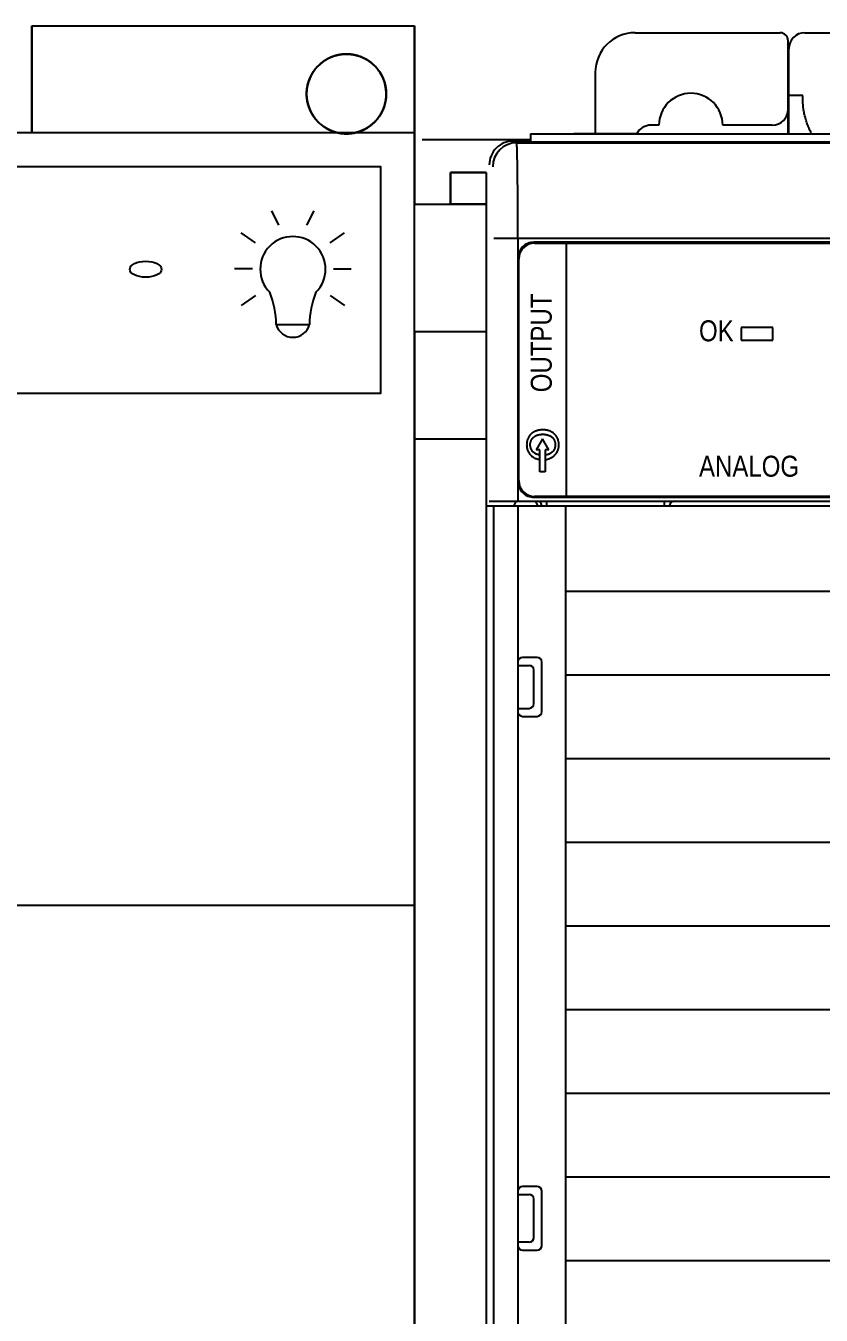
# Model space of a CAD drawing. Header units: inches. Extents: x -38 to 199, y -310 to 64.
# Drawn here: x 118.557 to 120.521, y 55.449 to 58.634 of the extents above; entities that cross this region are included whole.
import ezdxf

# ---------------------------------------------------------------- set-up
doc = ezdxf.new("R2010")
doc.units = ezdxf.units.IN
doc.header["$MEASUREMENT"] = 0
doc.layers.add('off-wire', color=6, linetype='Continuous')
doc.layers.add('PLC', color=7, linetype='Continuous')
doc.styles.get("Standard").update_dxf_attribs({"font": 'arial.ttf'})

# ---------------------------------------------------------------- blocks, each defined once
blk = doc.blocks.new('24VPS')
at = {"layer": 'PLC', "color": 7, "linetype": 'Continuous'}
for p, q in [((178.445, -64.4078), (179.3899, -64.4078)), ((178.445, -64.6716), (178.445, -64.4078)), ((178.445, -64.4078), (178.445, -64.6716)), ((178.445, -64.4078), (179.3899, -64.4078)), ((178.445, -64.4078), (179.3899, -64.4078)), ((178.445, -64.4078), (179.3899, -64.4078)), ((178.445, -64.6716), (178.445, -64.4078)), ((178.445, -64.4078), (178.445, -64.6716)), ((179.3899, -64.4078), (179.3899, -64.8488)), ((179.3899, -64.4078), (179.3899, -64.8488)), ((179.3899, -64.6716), (179.3899, -64.4078)), ((179.3899, -64.6716), (179.3899, -64.4078)), ((176.8111, -64.6716), (179.3899, -64.6716)), ((176.8111, -64.6716), (179.3899, -64.6716)), ((178.0119, -64.6716), (178.445, -64.6716)), ((178.0119, -64.6716), (178.445, -64.6716)), ((178.445, -64.6716), (179.1976, -64.6716)), ((178.445, -64.6716), (179.1976, -64.6716)), ((179.1976, -64.6716), (179.2455, -64.6716)), ((179.1976, -64.6716), (179.2455, -64.6716)), ((179.2455, -64.6716), (179.3899, -64.6716)), ((179.2455, -64.6716), (179.3899, -64.6716)), ((179.3899, -69.3173), (179.3899, -64.6716)), ((179.3899, -69.3173), (179.3899, -64.6716)), ((179.4785, -64.77), (179.567, -64.77)), ((179.4785, -64.8488), (179.4785, -64.77)), ((179.4785, -64.77), (179.4785, -64.8488)), ((179.567, -64.77), (179.4785, -64.77)), ((179.567, -64.77), (179.4785, -64.77)), ((179.4785, -64.77), (179.567, -64.77)), ((179.4785, -64.77), (179.4785, -64.8488)), ((179.4785, -64.8488), (179.4785, -64.77)), ((179.567, -64.77), (179.567, -69.2188)), ((179.3899, -64.8488), (179.567, -64.8488)), ((179.3899, -64.8488), (179.567, -64.8488)), ((179.3899, -65.1637), (179.3899, -64.8488)), ((179.3899, -65.1637), (179.3899, -64.8488)), ((179.567, -64.8488), (179.4785, -64.8488)), ((179.567, -64.8488), (179.4785, -64.8488)), ((179.3899, -65.1637), (179.3899, -65.4295)), ((179.567, -65.1637), (179.3899, -65.1637)), ((179.567, -65.1637), (179.3899, -65.1637)), ((179.567, -65.1637), (179.3899, -65.1637)), ((179.567, -65.1637), (179.3899, -65.1637)), ((179.3899, -65.1637), (179.3899, -65.4295)), ((179.3899, -65.4295), (179.3899, -68.8153)), ((179.567, -65.4295), (179.3899, -65.4295)), ((179.567, -65.4295), (179.3899, -65.4295)), ((179.567, -65.4295), (179.3899, -65.4295)), ((179.567, -65.4295), (179.3899, -65.4295)), ((179.3899, -65.4295), (179.3899, -68.8153))]:
    blk.add_line(p, q, dxfattribs=at)
at = {"layer": 'PLC', "color": 7, "linetype": 'Continuous', "flags": 128}
for points in [[(179.3199, -64.5761), (179.3199, -64.575), (179.3199, -64.5739), (179.3198, -64.5728), (179.3198, -64.5717), (179.3197, -64.5706), (179.3197, -64.5695), (179.3196, -64.5683), (179.3195, -64.5672), (179.3194, -64.5661), (179.3192, -64.565), (179.3191, -64.5639), (179.319, -64.5628), (179.3188, -64.5617), (179.3186, -64.5606), (179.3185, -64.5595), (179.3183, -64.5584), (179.3181, -64.5573), (179.3179, -64.5562), (179.3176, -64.5551), (179.3174, -64.5541), (179.3171, -64.553), (179.3168, -64.5519), (179.3166, -64.5508), (179.3163, -64.5498), (179.316, -64.5487), (179.3157, -64.5476), (179.3153, -64.5465), (179.315, -64.5455), (179.3146, -64.5444), (179.3143, -64.5434), (179.3139, -64.5423), (179.3135, -64.5413), (179.3131, -64.5403), (179.3127, -64.5392), (179.3123, -64.5382), (179.3119, -64.5372), (179.3114, -64.5362), (179.311, -64.5351), (179.3105, -64.5341), (179.31, -64.5331), (179.3095, -64.5321), (179.309, -64.5311), (179.3085, -64.5302), (179.308, -64.5292), (179.3074, -64.5282), (179.3069, -64.5272), (179.3063, -64.5263), (179.3058, -64.5253), (179.3052, -64.5244), (179.3046, -64.5234), (179.304, -64.5225), (179.3034, -64.5216), (179.3028, -64.5206), (179.3021, -64.5197), (179.3015, -64.5188), (179.3008, -64.5179), (179.3002, -64.517), (179.2995, -64.5161), (179.2988, -64.5153), (179.2981, -64.5144), (179.2974, -64.5135), (179.2967, -64.5127), (179.296, -64.5118), (179.2953, -64.511), (179.2945, -64.5102), (179.2938, -64.5093), (179.293, -64.5085), (179.2922, -64.5077), (179.2915, -64.5069), (179.2907, -64.5061), (179.2899, -64.5054), (179.2891, -64.5046), (179.2883, -64.5038), (179.2875, -64.5031), (179.2866, -64.5023), (179.2858, -64.5016), (179.2849, -64.5009), (179.2841, -64.5002), (179.2832, -64.4995), (179.2824, -64.4988), (179.2815, -64.4981), (179.2806, -64.4974), (179.2797, -64.4968), (179.2788, -64.4961), (179.2779, -64.4955), (179.277, -64.4948), (179.2761, -64.4942), (179.2751, -64.4936), (179.2742, -64.493), (179.2733, -64.4924), (179.2723, -64.4918), (179.2714, -64.4913), (179.2704, -64.4907), (179.2694, -64.4902), (179.2685, -64.4896), (179.2675, -64.4891), (179.2665, -64.4886), (179.2655, -64.4881), (179.2645, -64.4876), (179.2635, -64.4871), (179.2625, -64.4866), (179.2615, -64.4862), (179.2605, -64.4857), (179.2594, -64.4853), (179.2584, -64.4849), (179.2574, -64.4845), (179.2563, -64.4841), (179.2553, -64.4837), (179.2543, -64.4833), (179.2532, -64.4829), (179.2521, -64.4826), (179.2511, -64.4822), (179.25, -64.4819), (179.249, -64.4816), (179.2479, -64.4813), (179.2468, -64.481), (179.2457, -64.4807), (179.2447, -64.4805), (179.2436, -64.4802), (179.2425, -64.48), (179.2414, -64.4797), (179.2403, -64.4795), (179.2392, -64.4793), (179.2381, -64.4791), (179.237, -64.4789), (179.2359, -64.4788), (179.2348, -64.4786), (179.2337, -64.4785), (179.2326, -64.4783), (179.2315, -64.4782), (179.2304, -64.4781), (179.2293, -64.478), (179.2282, -64.4779), (179.2271, -64.4779), (179.226, -64.4778), (179.2249, -64.4778), (179.2238, -64.4777), (179.2227, -64.4777), (179.2216, -64.4777), (179.2204, -64.4777), (179.2193, -64.4777), (179.2182, -64.4778), (179.2171, -64.4778), (179.216, -64.4779), (179.2149, -64.4779), (179.2138, -64.478), (179.2127, -64.4781), (179.2116, -64.4782), (179.2105, -64.4783), (179.2094, -64.4785), (179.2083, -64.4786), (179.2072, -64.4788), (179.2061, -64.4789), (179.205, -64.4791), (179.2039, -64.4793), (179.2028, -64.4795), (179.2017, -64.4797), (179.2006, -64.48), (179.1995, -64.4802), (179.1984, -64.4805), (179.1974, -64.4807), (179.1963, -64.481), (179.1952, -64.4813), (179.1942, -64.4816), (179.1931, -64.4819), (179.192, -64.4822), (179.191, -64.4826), (179.1899, -64.4829), (179.1889, -64.4833), (179.1878, -64.4837), (179.1868, -64.4841), (179.1857, -64.4845), (179.1847, -64.4849), (179.1837, -64.4853), (179.1827, -64.4857), (179.1816, -64.4862), (179.1806, -64.4866), (179.1796, -64.4871), (179.1786, -64.4876), (179.1776, -64.4881), (179.1766, -64.4886), (179.1756, -64.4891), (179.1747, -64.4896), (179.1737, -64.4902), (179.1727, -64.4907), (179.1717, -64.4913), (179.1708, -64.4918), (179.1699, -64.4924), (179.1689, -64.493), (179.168, -64.4936), (179.167, -64.4942), (179.1661, -64.4948), (179.1652, -64.4955), (179.1643, -64.4961), (179.1634, -64.4968), (179.1625, -64.4974), (179.1616, -64.4981), (179.1608, -64.4988), (179.1599, -64.4995), (179.159, -64.5002), (179.1582, -64.5009), (179.1573, -64.5016), (179.1565, -64.5023), (179.1557, -64.5031), (179.1548, -64.5038), (179.154, -64.5046), (179.1532, -64.5054), (179.1524, -64.5061), (179.1516, -64.5069), (179.1509, -64.5077), (179.1501, -64.5085), (179.1493, -64.5093), (179.1486, -64.5102), (179.1478, -64.511), (179.1471, -64.5118), (179.1464, -64.5127), (179.1457, -64.5135), (179.145, -64.5144), (179.1443, -64.5153), (179.1436, -64.5161), (179.1429, -64.517), (179.1423, -64.5179), (179.1416, -64.5188), (179.141, -64.5197), (179.1403, -64.5206), (179.1397, -64.5216), (179.1391, -64.5225), (179.1385, -64.5234), (179.1379, -64.5244), (179.1374, -64.5253), (179.1368, -64.5263), (179.1362, -64.5272), (179.1357, -64.5282), (179.1351, -64.5292), (179.1346, -64.5302), (179.1341, -64.5311), (179.1336, -64.5321), (179.1331, -64.5331), (179.1326, -64.5341), (179.1322, -64.5351), (179.1317, -64.5362), (179.1313, -64.5372), (179.1308, -64.5382), (179.1304, -64.5392), (179.13, -64.5403), (179.1296, -64.5413), (179.1292, -64.5423), (179.1288, -64.5434), (179.1285, -64.5444), (179.1281, -64.5455), (179.1278, -64.5465), (179.1275, -64.5476), (179.1271, -64.5487), (179.1268, -64.5498), (179.1265, -64.5508), (179.1263, -64.5519), (179.126, -64.553), (179.1257, -64.5541), (179.1255, -64.5551), (179.1253, -64.5562), (179.125, -64.5573), (179.1248, -64.5584), (179.1246, -64.5595), (179.1245, -64.5606), (179.1243, -64.5617), (179.1241, -64.5628), (179.124, -64.5639), (179.1239, -64.565), (179.1237, -64.5661), (179.1236, -64.5672), (179.1235, -64.5683), (179.1235, -64.5695), (179.1234, -64.5706), (179.1233, -64.5717), (179.1233, -64.5728), (179.1233, -64.5739), (179.1232, -64.575), (179.1232, -64.5761), (179.1232, -64.5772), (179.1233, -64.5783), (179.1233, -64.5795), (179.1233, -64.5806), (179.1234, -64.5817), (179.1235, -64.5828), (179.1235, -64.5839), (179.1236, -64.585), (179.1237, -64.5861), (179.1239, -64.5872), (179.124, -64.5883), (179.1241, -64.5894), (179.1243, -64.5905), (179.1245, -64.5916), (179.1246, -64.5927), (179.1248, -64.5938), (179.125, -64.5949), (179.1253, -64.596), (179.1255, -64.5971), (179.1257, -64.5982), (179.126, -64.5993), (179.1263, -64.6003), (179.1265, -64.6014), (179.1268, -64.6025), (179.1271, -64.6036), (179.1275, -64.6046), (179.1278, -64.6057), (179.1281, -64.6067), (179.1285, -64.6078), (179.1288, -64.6088), (179.1292, -64.6099), (179.1296, -64.6109), (179.13, -64.612), (179.1304, -64.613), (179.1308, -64.614), (179.1313, -64.6151), (179.1317, -64.6161), (179.1322, -64.6171), (179.1326, -64.6181), (179.1331, -64.6191), (179.1336, -64.6201), (179.1341, -64.6211), (179.1346, -64.6221), (179.1351, -64.6231), (179.1357, -64.624), (179.1362, -64.625), (179.1368, -64.626), (179.1374, -64.6269), (179.1379, -64.6279), (179.1385, -64.6288), (179.1391, -64.6298), (179.1397, -64.6307), (179.1403, -64.6316), (179.141, -64.6325), (179.1416, -64.6334), (179.1423, -64.6343), (179.1429, -64.6352), (179.1436, -64.6361), (179.1443, -64.637), (179.145, -64.6379), (179.1457, -64.6387), (179.1464, -64.6396), (179.1471, -64.6404), (179.1478, -64.6413), (179.1486, -64.6421), (179.1493, -64.6429), (179.1501, -64.6437), (179.1509, -64.6445), (179.1516, -64.6453), (179.1524, -64.6461), (179.1532, -64.6469), (179.154, -64.6477), (179.1548, -64.6484), (179.1557, -64.6492), (179.1565, -64.6499), (179.1573, -64.6506), (179.1582, -64.6514), (179.159, -64.6521), (179.1599, -64.6528), (179.1608, -64.6535), (179.1616, -64.6541), (179.1625, -64.6548), (179.1634, -64.6555), (179.1643, -64.6561), (179.1652, -64.6568), (179.1661, -64.6574), (179.167, -64.658), (179.168, -64.6586), (179.1689, -64.6593), (179.1699, -64.6598), (179.1708, -64.6604), (179.1717, -64.661), (179.1727, -64.6615), (179.1737, -64.6621), (179.1747, -64.6626), (179.1756, -64.6631), (179.1766, -64.6637), (179.1776, -64.6642), (179.1786, -64.6647), (179.1796, -64.6651), (179.1806, -64.6656), (179.1816, -64.6661), (179.1827, -64.6665), (179.1837, -64.6669), (179.1847, -64.6674), (179.1857, -64.6678), (179.1868, -64.6682), (179.1878, -64.6686), (179.1889, -64.6689), (179.1899, -64.6693), (179.191, -64.6697), (179.192, -64.67), (179.1931, -64.6703), (179.1942, -64.6706), (179.1952, -64.6709), (179.1963, -64.6712), (179.1974, -64.6715), (179.1984, -64.6718), (179.1995, -64.672), (179.2006, -64.6723), (179.2017, -64.6725), (179.2028, -64.6727), (179.2039, -64.6729), (179.205, -64.6731), (179.2061, -64.6733), (179.2072, -64.6735), (179.2083, -64.6736), (179.2094, -64.6738), (179.2105, -64.6739), (179.2116, -64.674), (179.2127, -64.6741), (179.2138, -64.6742), (179.2149, -64.6743), (179.216, -64.6744), (179.2171, -64.6744), (179.2182, -64.6745), (179.2193, -64.6745), (179.2204, -64.6745), (179.2216, -64.6745), (179.2227, -64.6745), (179.2238, -64.6745), (179.2249, -64.6745), (179.226, -64.6744), (179.2271, -64.6744), (179.2282, -64.6743), (179.2293, -64.6742), (179.2304, -64.6741), (179.2315, -64.674), (179.2326, -64.6739), (179.2337, -64.6738), (179.2348, -64.6736), (179.2359, -64.6735), (179.237, -64.6733), (179.2381, -64.6731), (179.2392, -64.6729), (179.2403, -64.6727), (179.2414, -64.6725), (179.2425, -64.6723), (179.2436, -64.672), (179.2447, -64.6718), (179.2457, -64.6715), (179.2468, -64.6712), (179.2479, -64.6709), (179.249, -64.6706), (179.25, -64.6703), (179.2511, -64.67), (179.2521, -64.6697), (179.2532, -64.6693), (179.2543, -64.6689), (179.2553, -64.6686), (179.2563, -64.6682), (179.2574, -64.6678), (179.2584, -64.6674), (179.2594, -64.6669), (179.2605, -64.6665), (179.2615, -64.6661), (179.2625, -64.6656), (179.2635, -64.6651), (179.2645, -64.6647), (179.2655, -64.6642), (179.2665, -64.6637), (179.2675, -64.6631), (179.2685, -64.6626), (179.2694, -64.6621), (179.2704, -64.6615), (179.2714, -64.661), (179.2723, -64.6604), (179.2733, -64.6598), (179.2742, -64.6593), (179.2751, -64.6586), (179.2761, -64.658), (179.277, -64.6574), (179.2779, -64.6568), (179.2788, -64.6561), (179.2797, -64.6555), (179.2806, -64.6548), (179.2815, -64.6541), (179.2824, -64.6535), (179.2832, -64.6528), (179.2841, -64.6521), (179.2849, -64.6514), (179.2858, -64.6506), (179.2866, -64.6499), (179.2875, -64.6492), (179.2883, -64.6484), (179.2891, -64.6477), (179.2899, -64.6469), (179.2907, -64.6461), (179.2915, -64.6453), (179.2922, -64.6445), (179.293, -64.6437), (179.2938, -64.6429), (179.2945, -64.6421), (179.2953, -64.6413), (179.296, -64.6404), (179.2967, -64.6396), (179.2974, -64.6387), (179.2981, -64.6379), (179.2988, -64.637), (179.2995, -64.6361), (179.3002, -64.6352), (179.3008, -64.6343), (179.3015, -64.6334), (179.3021, -64.6325), (179.3028, -64.6316), (179.3034, -64.6307), (179.304, -64.6298), (179.3046, -64.6288), (179.3052, -64.6279), (179.3058, -64.6269), (179.3063, -64.626), (179.3069, -64.625), (179.3074, -64.624), (179.308, -64.6231), (179.3085, -64.6221), (179.309, -64.6211), (179.3095, -64.6201), (179.31, -64.6191), (179.3105, -64.6181), (179.311, -64.6171), (179.3114, -64.6161), (179.3119, -64.6151), (179.3123, -64.614), (179.3127, -64.613), (179.3131, -64.612), (179.3135, -64.6109), (179.3139, -64.6099), (179.3143, -64.6088), (179.3146, -64.6078), (179.315, -64.6067), (179.3153, -64.6057), (179.3157, -64.6046), (179.316, -64.6036), (179.3163, -64.6025), (179.3166, -64.6014), (179.3168, -64.6003), (179.3171, -64.5993), (179.3174, -64.5982), (179.3176, -64.5971), (179.3179, -64.596), (179.3181, -64.5949), (179.3183, -64.5938), (179.3185, -64.5927), (179.3186, -64.5916), (179.3188, -64.5905), (179.319, -64.5894), (179.3191, -64.5883), (179.3192, -64.5872), (179.3194, -64.5861), (179.3195, -64.585), (179.3196, -64.5839), (179.3197, -64.5828), (179.3197, -64.5817), (179.3198, -64.5806), (179.3198, -64.5795), (179.3199, -64.5783), (179.3199, -64.5772), (179.3199, -64.5761)], [(179.1977, -64.6716), (179.1966, -64.6713), (179.1955, -64.671), (179.1944, -64.6707), (179.1934, -64.6704), (179.1923, -64.6701), (179.1913, -64.6697), (179.1902, -64.6694), (179.1891, -64.669), (179.1881, -64.6687), (179.1871, -64.6683), (179.186, -64.6679), (179.185, -64.6675), (179.184, -64.6671), (179.1829, -64.6666), (179.1819, -64.6662), (179.1809, -64.6657), (179.1799, -64.6653), (179.1789, -64.6648), (179.1779, -64.6643), (179.1769, -64.6638), (179.1759, -64.6633), (179.1749, -64.6628), (179.174, -64.6622), (179.173, -64.6617), (179.172, -64.6611), (179.1711, -64.6606), (179.1701, -64.66), (179.1692, -64.6594), (179.1683, -64.6588), (179.1673, -64.6582), (179.1664, -64.6576), (179.1655, -64.657), (179.1646, -64.6563), (179.1637, -64.6557), (179.1628, -64.655), (179.1619, -64.6543), (179.161, -64.6537), (179.1601, -64.653), (179.1593, -64.6523), (179.1584, -64.6516), (179.1576, -64.6509), (179.1568, -64.6501), (179.1559, -64.6494), (179.1551, -64.6487), (179.1543, -64.6479), (179.1535, -64.6471), (179.1527, -64.6463), (179.1519, -64.6456), (179.1511, -64.6448), (179.1503, -64.644), (179.1496, -64.6432), (179.1488, -64.6423), (179.1481, -64.6415), (179.1474, -64.6407), (179.1466, -64.6398), (179.1459, -64.639), (179.1452, -64.6381), (179.1445, -64.6373), (179.1438, -64.6364), (179.1432, -64.6355), (179.1425, -64.6346), (179.1418, -64.6337), (179.1412, -64.6328), (179.1406, -64.6319), (179.1399, -64.631), (179.1393, -64.6301), (179.1387, -64.6291), (179.1381, -64.6282), (179.1375, -64.6272), (179.137, -64.6263), (179.1364, -64.6253), (179.1359, -64.6244), (179.1353, -64.6234), (179.1348, -64.6224), (179.1343, -64.6214), (179.1338, -64.6204), (179.1333, -64.6194), (179.1328, -64.6185), (179.1323, -64.6174), (179.1319, -64.6164), (179.1314, -64.6154), (179.131, -64.6144), (179.1306, -64.6134), (179.1301, -64.6123), (179.1297, -64.6113), (179.1294, -64.6103), (179.129, -64.6092), (179.1286, -64.6082), (179.1282, -64.6071), (179.1279, -64.6061), (179.1276, -64.605), (179.1272, -64.6039), (179.1269, -64.6029), (179.1266, -64.6018), (179.1264, -64.6007), (179.1261, -64.5996), (179.1258, -64.5986), (179.1256, -64.5975), (179.1253, -64.5964), (179.1251, -64.5953), (179.1249, -64.5942), (179.1247, -64.5931), (179.1245, -64.592), (179.1244, -64.5909), (179.1242, -64.5898), (179.1241, -64.5887), (179.1239, -64.5876), (179.1238, -64.5865), (179.1237, -64.5854), (179.1236, -64.5843), (179.1235, -64.5832), (179.1234, -64.5821), (179.1234, -64.581), (179.1233, -64.5799), (179.1233, -64.5788), (179.1233, -64.5776), (179.1232, -64.5765), (179.1232, -64.5754), (179.1233, -64.5743), (179.1233, -64.5732), (179.1233, -64.5721), (179.1234, -64.571), (179.1234, -64.5699), (179.1235, -64.5688), (179.1236, -64.5677), (179.1237, -64.5666), (179.1238, -64.5654), (179.1239, -64.5643), (179.1241, -64.5632), (179.1242, -64.5621), (179.1244, -64.561), (179.1246, -64.5599), (179.1248, -64.5588), (179.125, -64.5578), (179.1252, -64.5567), (179.1254, -64.5556), (179.1256, -64.5545), (179.1259, -64.5534), (179.1262, -64.5523), (179.1264, -64.5513), (179.1267, -64.5502), (179.127, -64.5491), (179.1273, -64.548), (179.1277, -64.547), (179.128, -64.5459), (179.1283, -64.5449), (179.1287, -64.5438), (179.1291, -64.5428), (179.1294, -64.5417), (179.1298, -64.5407), (179.1302, -64.5396), (179.1306, -64.5386), (179.1311, -64.5376), (179.1315, -64.5366), (179.132, -64.5356), (179.1324, -64.5345), (179.1329, -64.5336), (179.1334, -64.5325), (179.1339, -64.5316), (179.1344, -64.5306), (179.1349, -64.5296), (179.1355, -64.5286), (179.136, -64.5276), (179.1365, -64.5267), (179.1371, -64.5257), (179.1377, -64.5248), (179.1383, -64.5238), (179.1389, -64.5229), (179.1395, -64.5219), (179.1401, -64.521), (179.1407, -64.5201), (179.1414, -64.5192), (179.142, -64.5183), (179.1427, -64.5174), (179.1433, -64.5165), (179.144, -64.5156), (179.1447, -64.5147), (179.1454, -64.5139), (179.1461, -64.513), (179.1468, -64.5122), (179.1475, -64.5113), (179.1483, -64.5105), (179.149, -64.5097), (179.1498, -64.5089), (179.1505, -64.5081), (179.1513, -64.5073), (179.1521, -64.5065), (179.1529, -64.5057), (179.1537, -64.5049), (179.1545, -64.5042), (179.1553, -64.5034), (179.1561, -64.5027), (179.1569, -64.5019), (179.1578, -64.5012), (179.1586, -64.5005), (179.1595, -64.4998), (179.1604, -64.4991), (179.1612, -64.4984), (179.1621, -64.4977), (179.163, -64.4971), (179.1639, -64.4964), (179.1648, -64.4957), (179.1657, -64.4951), (179.1666, -64.4945), (179.1675, -64.4939), (179.1685, -64.4933), (179.1694, -64.4927), (179.1704, -64.4921), (179.1713, -64.4915), (179.1723, -64.491), (179.1732, -64.4904), (179.1742, -64.4899), (179.1752, -64.4893), (179.1762, -64.4888), (179.1772, -64.4883), (179.1781, -64.4878), (179.1791, -64.4873), (179.1801, -64.4869), (179.1812, -64.4864), (179.1822, -64.4859), (179.1832, -64.4855), (179.1842, -64.4851), (179.1853, -64.4847), (179.1863, -64.4842), (179.1873, -64.4839), (179.1884, -64.4835), (179.1894, -64.4831), (179.1905, -64.4828), (179.1915, -64.4824), (179.1926, -64.4821), (179.1936, -64.4818), (179.1947, -64.4814), (179.1958, -64.4811), (179.1968, -64.4809), (179.1979, -64.4806), (179.199, -64.4803), (179.2001, -64.4801), (179.2012, -64.4799), (179.2022, -64.4796), (179.2033, -64.4794), (179.2044, -64.4792), (179.2055, -64.479), (179.2066, -64.4788), (179.2077, -64.4787), (179.2088, -64.4785), (179.2099, -64.4784), (179.211, -64.4783), (179.2121, -64.4782), (179.2132, -64.478), (179.2143, -64.478), (179.2155, -64.4779), (179.2166, -64.4778), (179.2177, -64.4778), (179.2188, -64.4777), (179.2199, -64.4777), (179.221, -64.4777), (179.2221, -64.4777), (179.2232, -64.4777), (179.2243, -64.4777), (179.2254, -64.4778), (179.2265, -64.4778), (179.2276, -64.4779), (179.2288, -64.478), (179.2299, -64.478), (179.231, -64.4782), (179.2321, -64.4783), (179.2332, -64.4784), (179.2343, -64.4785), (179.2354, -64.4787), (179.2365, -64.4788), (179.2376, -64.479), (179.2387, -64.4792), (179.2398, -64.4794), (179.2409, -64.4796), (179.2419, -64.4799), (179.243, -64.4801), (179.2441, -64.4803), (179.2452, -64.4806), (179.2463, -64.4809), (179.2473, -64.4811), (179.2484, -64.4814), (179.2495, -64.4818), (179.2505, -64.4821), (179.2516, -64.4824), (179.2527, -64.4828), (179.2537, -64.4831), (179.2547, -64.4835), (179.2558, -64.4839), (179.2568, -64.4842), (179.2579, -64.4847), (179.2589, -64.4851), (179.2599, -64.4855), (179.2609, -64.4859), (179.262, -64.4864), (179.263, -64.4869), (179.264, -64.4873), (179.265, -64.4878), (179.266, -64.4883), (179.2669, -64.4888), (179.2679, -64.4893), (179.2689, -64.4899), (179.2699, -64.4904), (179.2708, -64.491), (179.2718, -64.4915), (179.2728, -64.4921), (179.2737, -64.4927), (179.2746, -64.4933), (179.2756, -64.4939), (179.2765, -64.4945), (179.2774, -64.4951), (179.2783, -64.4957), (179.2792, -64.4964), (179.2801, -64.4971), (179.281, -64.4977), (179.2819, -64.4984), (179.2828, -64.4991), (179.2836, -64.4998), (179.2845, -64.5005), (179.2853, -64.5012), (179.2862, -64.5019), (179.287, -64.5027), (179.2878, -64.5034), (179.2886, -64.5042), (179.2894, -64.5049), (179.2902, -64.5057), (179.291, -64.5065), (179.2918, -64.5073), (179.2926, -64.5081), (179.2933, -64.5089), (179.2941, -64.5097), (179.2948, -64.5105), (179.2956, -64.5113), (179.2963, -64.5122), (179.297, -64.513), (179.2977, -64.5139), (179.2984, -64.5147), (179.2991, -64.5156), (179.2998, -64.5165), (179.3005, -64.5174), (179.3011, -64.5183), (179.3018, -64.5192), (179.3024, -64.5201), (179.303, -64.521), (179.3036, -64.5219), (179.3042, -64.5229), (179.3048, -64.5238), (179.3054, -64.5248), (179.306, -64.5257), (179.3066, -64.5267), (179.3071, -64.5276), (179.3077, -64.5286), (179.3082, -64.5296), (179.3087, -64.5306), (179.3092, -64.5316), (179.3097, -64.5325), (179.3102, -64.5336), (179.3107, -64.5345), (179.3111, -64.5356), (179.3116, -64.5366), (179.312, -64.5376), (179.3125, -64.5386), (179.3129, -64.5396), (179.3133, -64.5407), (179.3137, -64.5417), (179.3141, -64.5428), (179.3144, -64.5438), (179.3148, -64.5449), (179.3151, -64.5459), (179.3155, -64.547), (179.3158, -64.548), (179.3161, -64.5491), (179.3164, -64.5502), (179.3167, -64.5513), (179.317, -64.5523), (179.3172, -64.5534), (179.3175, -64.5545), (179.3177, -64.5556), (179.3179, -64.5567), (179.3181, -64.5578), (179.3183, -64.5588), (179.3185, -64.5599), (179.3187, -64.561), (179.3189, -64.5621), (179.319, -64.5632), (179.3192, -64.5643), (179.3193, -64.5654), (179.3194, -64.5666), (179.3195, -64.5677), (179.3196, -64.5688), (179.3197, -64.5699), (179.3197, -64.571), (179.3198, -64.5721), (179.3198, -64.5732), (179.3199, -64.5743), (179.3199, -64.5754), (179.3199, -64.5765), (179.3199, -64.5776), (179.3198, -64.5788), (179.3198, -64.5799), (179.3197, -64.581), (179.3197, -64.5821), (179.3196, -64.5832), (179.3195, -64.5843), (179.3194, -64.5854), (179.3193, -64.5865), (179.3192, -64.5876), (179.3191, -64.5887), (179.3189, -64.5898), (179.3188, -64.5909), (179.3186, -64.592), (179.3184, -64.5931), (179.3182, -64.5942), (179.318, -64.5953), (179.3178, -64.5964), (179.3175, -64.5975), (179.3173, -64.5986), (179.317, -64.5996), (179.3168, -64.6007), (179.3165, -64.6018), (179.3162, -64.6029), (179.3159, -64.6039), (179.3155, -64.605), (179.3152, -64.6061), (179.3149, -64.6071), (179.3145, -64.6082), (179.3141, -64.6092), (179.3138, -64.6103), (179.3134, -64.6113), (179.313, -64.6123), (179.3126, -64.6134), (179.3121, -64.6144), (179.3117, -64.6154), (179.3113, -64.6164), (179.3108, -64.6174), (179.3103, -64.6185), (179.3098, -64.6194), (179.3093, -64.6204), (179.3088, -64.6214), (179.3083, -64.6224), (179.3078, -64.6234), (179.3073, -64.6244), (179.3067, -64.6253), (179.3061, -64.6263), (179.3056, -64.6272), (179.305, -64.6282), (179.3044, -64.6291), (179.3038, -64.6301), (179.3032, -64.631), (179.3025, -64.6319), (179.3019, -64.6328), (179.3013, -64.6337), (179.3006, -64.6346), (179.3, -64.6355), (179.2993, -64.6364), (179.2986, -64.6373), (179.2979, -64.6381), (179.2972, -64.639), (179.2965, -64.6398), (179.2958, -64.6407), (179.295, -64.6415), (179.2943, -64.6423), (179.2935, -64.6432), (179.2928, -64.644), (179.292, -64.6448), (179.2912, -64.6456), (179.2904, -64.6463), (179.2896, -64.6471), (179.2888, -64.6479), (179.288, -64.6487), (179.2872, -64.6494), (179.2864, -64.6501), (179.2855, -64.6509), (179.2847, -64.6516), (179.2838, -64.6523), (179.283, -64.653), (179.2821, -64.6537), (179.2812, -64.6543), (179.2803, -64.655), (179.2794, -64.6557), (179.2785, -64.6563), (179.2776, -64.657), (179.2767, -64.6576), (179.2758, -64.6582), (179.2749, -64.6588), (179.2739, -64.6594), (179.273, -64.66), (179.272, -64.6606), (179.2711, -64.6611), (179.2701, -64.6617), (179.2691, -64.6622), (179.2682, -64.6628), (179.2672, -64.6633), (179.2662, -64.6638), (179.2652, -64.6643), (179.2642, -64.6648), (179.2632, -64.6653), (179.2622, -64.6657), (179.2612, -64.6662), (179.2602, -64.6666), (179.2591, -64.6671), (179.2581, -64.6675), (179.2571, -64.6679), (179.2561, -64.6683), (179.255, -64.6687), (179.254, -64.669), (179.2529, -64.6694), (179.2519, -64.6697), (179.2508, -64.6701), (179.2497, -64.6704), (179.2487, -64.6707), (179.2476, -64.671), (179.2465, -64.6713), (179.2455, -64.6716), (179.2444, -64.6719), (179.2433, -64.6721), (179.2422, -64.6724), (179.2411, -64.6726), (179.24, -64.6728), (179.2389, -64.673), (179.2378, -64.6732), (179.2367, -64.6734), (179.2355, -64.6735), (179.2344, -64.6737), (179.2333, -64.6738), (179.2322, -64.674), (179.2311, -64.6741), (179.23, -64.6742), (179.2289, -64.6743), (179.2277, -64.6743), (179.2266, -64.6744), (179.2255, -64.6745), (179.2244, -64.6745), (179.2232, -64.6745), (179.2221, -64.6745), (179.221, -64.6745), (179.2199, -64.6745), (179.2187, -64.6745), (179.2176, -64.6745), (179.2165, -64.6744), (179.2154, -64.6743), (179.2143, -64.6743), (179.2131, -64.6742), (179.212, -64.6741), (179.2109, -64.674), (179.2098, -64.6738), (179.2087, -64.6737), (179.2076, -64.6735), (179.2065, -64.6734), (179.2054, -64.6732), (179.2042, -64.673), (179.2031, -64.6728), (179.202, -64.6726), (179.2009, -64.6724), (179.1998, -64.6721), (179.1988, -64.6719)]]:
    blk.add_lwpolyline(points, close=True, dxfattribs=at)
at = {"layer": 'PLC', "color": 7, "linetype": 'Continuous'}
blk.add_lwpolyline([(176.8948, -64.7553), (179.3062, -64.7553), (179.3062, -65.3163), (176.8948, -65.3163)], close=True, dxfattribs=at)
for points in [[(179.0549, -64.9002), (179.0372, -64.8647)], [(179.1238, -64.9002), (179.1416, -64.8647)], [(178.9975, -64.9439), (178.9619, -64.9193)], [(179.1813, -64.9439), (179.2168, -64.9193)], [(178.9893, -65.0082), (178.9455, -65.0082)], [(179.1895, -65.0082), (179.2332, -65.0082)], [(178.9975, -65.0744), (178.9619, -65.099)], [(179.1813, -65.0744), (179.2168, -65.099)], [(179.0481, -65.1462), (179.1306, -65.1462)], [(179.3899, -66.5811), (176.8111, -66.5811)]]:
    blk.add_lwpolyline(points, dxfattribs=at)
blk.add_circle((179.2216, -64.5761), 0.0984, dxfattribs=at)
for centre, radius, start, end in [((179.2216, -64.5761), 0.0984, 284.0699, 255.9301), ((179.2216, -64.5761), 0.0984, 255.9301, 284.0699), ((179.0894, -65.0092), 0.0806, 315, 225), ((178.8366, -65.1462), 0.2115, 0, 22.2377), ((179.3421, -65.1462), 0.2115, 157.7623, 180), ((179.0894, -65.1346), 0.0428, 195.7313, 344.2687)]:
    blk.add_arc(centre, radius, start, end, dxfattribs=at)
blk.add_ellipse((178.7259, -65.0094), major_axis=(-0.0394, 0), ratio=0.5, dxfattribs=at)
blk = doc.blocks.new('98WHITE')
at = {"color": 0, "linetype": 'Continuous'}
for p, q in [((90.6939, -169.7491), (91.0522, -169.7491)), ((91.1132, -169.7491), (91.4557, -169.7491)), ((91.0719, -169.9977), (91.0719, -169.7688)), ((91.0738, -169.9977), (91.0738, -169.7885)), ((90.5955, -169.8475), (90.5955, -169.9977)), ((91.1082, -169.9046), (91.0738, -169.9046)), ((90.753, -169.9775), (90.7333, -169.9775)), ((91.0325, -169.9775), (90.9104, -169.9775)), ((90.1683, -170.0129), (90.436, -170.0129)), ((90.4014, -170.0212), (90.3927, -170.0168)), ((90.436, -170.0168), (90.3927, -170.0168)), ((90.4014, -170.0212), (91.4706, -170.0212)), ((90.436, -169.9992), (90.436, -170.019)), ((90.436, -169.9992), (91.436, -169.9992)), ((90.436, -170.019), (91.436, -170.019)), ((90.5423, -169.9977), (90.6998, -169.9977)), ((90.4038, -170.1108), (90.4037, -170.1028)), ((90.4042, -170.1565), (90.4042, -170.1554)), ((90.4043, -170.1857), (90.4042, -170.1565)), ((91.5266, -170.2574), (90.3454, -170.2574)), ((90.4045, -170.2574), (90.4045, -170.9066)), ((91.4282, -170.2668), (90.4439, -170.2668)), ((90.4459, -170.2688), (91.4262, -170.2688)), ((90.4065, -170.8554), (90.4065, -170.3082)), ((90.9557, -170.4775), (90.9557, -170.509)), ((91.0345, -170.4775), (90.9557, -170.4775)), ((91.0345, -170.509), (91.0345, -170.4775)), ((90.9557, -170.509), (91.0345, -170.509)), ((90.4651, -170.7527), (90.4495, -170.7798)), ((90.4808, -170.7798), (90.4651, -170.7527)), ((90.4585, -170.7798), (90.4495, -170.7798)), ((90.4585, -170.8339), (90.4585, -170.7798)), ((90.4808, -170.7798), (90.4717, -170.7798)), ((90.4717, -170.7798), (90.4717, -170.8339)), ((90.4585, -170.7924), (90.4585, -170.7924)), ((90.4585, -170.8034), (90.4585, -170.8034)), ((90.4717, -170.7928), (90.4717, -170.7928)), ((90.4717, -170.8037), (90.4717, -170.8037)), ((90.4717, -170.8339), (90.4585, -170.8339)), ((90.3337, -170.9066), (91.7037, -170.9066)), ((90.4439, -170.8968), (91.4282, -170.8968)), ((91.4262, -170.8948), (90.4459, -170.8948)), ((90.4754, -170.9066), (90.4754, -170.9184)), ((90.7667, -170.9184), (90.7667, -170.9066)), ((90.3258, -170.9184), (91.7037, -170.9184)), ((90.4045, -170.9184), (90.4045, -174.6364)), ((90.4518, -171.2924), (90.4163, -171.2924)), ((90.4045, -171.3121), (90.4321, -171.3121)), ((90.4439, -171.4066), (90.4439, -171.3239)), ((90.4636, -171.4263), (90.4636, -171.3042)), ((90.4045, -171.4184), (90.4321, -171.4184)), ((90.4163, -171.4381), (90.4518, -171.4381)), ((90.4518, -172.5995), (90.4163, -172.5995)), ((90.4045, -172.6192), (90.4321, -172.6192)), ((90.4439, -172.7255), (90.4439, -172.631)), ((90.4636, -172.7452), (90.4636, -172.6113)), ((90.4321, -172.7373), (90.4045, -172.7373)), ((90.4163, -172.757), (90.4518, -172.757))]:
    blk.add_line(p, q, dxfattribs=at)
at = {"color": 0}
for p, q in [((90.5243, -170.8968), (90.5243, -170.2668)), ((90.5223, -171.129), (91.4793, -171.129)), ((90.5223, -171.3357), (91.4793, -171.3357)), ((90.5223, -171.5424), (91.4793, -171.5424)), ((90.5223, -171.7491), (91.4793, -171.7491)), ((90.5223, -171.9558), (91.4793, -171.9558)), ((90.5223, -172.1625), (91.4793, -172.1625)), ((90.5223, -172.3692), (91.4793, -172.3692)), ((90.5223, -172.5759), (91.4793, -172.5759)), ((90.5223, -172.7826), (91.4793, -172.7826))]:
    blk.add_line(p, q, dxfattribs=at)
blk.add_lwpolyline([(90.3455, -170.9184), (90.5223, -170.9184), (90.5223, -174.6428), (90.3455, -174.6428)], close=True, dxfattribs=at)
at = {"color": 0, "linetype": 'Continuous'}
for centre, radius, start, end in [((90.6939, -169.8475), 0.0984, 90, 180), ((91.0522, -169.7688), 0.0197, 0, 90), ((91.1132, -169.7885), 0.0394, 90, 180), ((90.8317, -169.9775), 0.0787, 0, 180), ((91.0325, -169.9381), 0.0394, 270, 0), ((90.7333, -170.0168), 0.0394, 90, 150.7507), ((90.3927, -170.0759), 0.059, 89.9941, 179.9963), ((90.4014, -170.0802), 0.0591, 90.0133, 179.9941), ((79.0409, -170.2263), 11.3635, 0.35718, 0.58221), ((73.0966, -170.2574), 17.3079, 0.00012, 0.23749), ((90.4439, -170.3062), 0.0394, 90, 180.2046), ((90.4459, -170.3082), 0.0394, 90, 180), ((90.4439, -170.8574), 0.0394, 179.7697, 270), ((90.4459, -170.8554), 0.0394, 180, 270), ((90.4242, -170.9251), 0.0303, 141.8481, 167.3196), ((90.4242, -170.9251), 0.0303, 12.6804, 38.1519), ((90.4518, -170.9184), 0.0118, 0, 67.5), ((90.7904, -170.9184), 0.0118, 90, 180), ((90.4163, -171.3042), 0.0118, 90, 179.9898), ((90.4518, -171.3042), 0.0118, 0, 90), ((90.4321, -171.3239), 0.0118, 0, 90), ((90.4321, -171.4066), 0.0118, 270, 360), ((90.4163, -171.4263), 0.0118, 180.0095, 270), ((90.4518, -171.4263), 0.0118, 270, 360), ((90.4163, -172.6113), 0.0118, 90, 179.9886), ((90.4518, -172.6113), 0.0118, 0, 90), ((90.4321, -172.631), 0.0118, 0, 90), ((90.4321, -172.7255), 0.0118, 270, 360), ((90.4163, -172.7452), 0.0118, 180.0095, 270), ((90.4518, -172.7452), 0.0118, 270, 360)]:
    blk.add_arc(centre, radius, start, end, dxfattribs=at)
for points, knots in [([(91.129, -169.9967), (91.1271, -169.9931), (91.1236, -169.9858), (91.1191, -169.9746), (91.1154, -169.9631), (91.1124, -169.9516), (91.1101, -169.9399), (91.1081, -169.9243), (91.1078, -169.9125), (91.1082, -169.9046)], [0, 0, 0, 0, 0.127708, 0.254328, 0.380026, 0.504912, 0.629177, 0.753048, 1, 1, 1, 1]), ([(90.4037, -170.1028), (90.4037, -170.0968), (90.4035, -170.088), (90.4034, -170.0766), (90.4033, -170.0688), (90.4031, -170.0616), (90.403, -170.0549), (90.4028, -170.0487), (90.4027, -170.0432), (90.4025, -170.0382), (90.4024, -170.0339), (90.4023, -170.0307), (90.4021, -170.0284), (90.4021, -170.027), (90.402, -170.0257), (90.4019, -170.0246), (90.4018, -170.0236), (90.4017, -170.0228), (90.4017, -170.0222), (90.4016, -170.0217), (90.4015, -170.0215), (90.4015, -170.0213), (90.4015, -170.0212), (90.4014, -170.0212), (90.4014, -170.0212)], [0, 0, 0, 0, 0.220848, 0.32252, 0.417952, 0.506883, 0.589081, 0.664312, 0.732348, 0.792993, 0.846102, 0.891528, 0.911317, 0.929132, 0.944961, 0.958798, 0.970639, 0.98048, 0.988319, 0.994158, 0.996333, 0.998017, 0.999226, 1, 1, 1, 1]), ([(90.4661, -170.7303), (90.4651, -170.7303), (90.4633, -170.7303), (90.4605, -170.7305), (90.4578, -170.7309), (90.4552, -170.7313), (90.4526, -170.732), (90.4502, -170.7328), (90.4478, -170.7337), (90.4455, -170.7347), (90.4432, -170.7359), (90.4411, -170.7372), (90.4392, -170.7387), (90.4373, -170.7402), (90.4356, -170.742), (90.434, -170.7438), (90.4326, -170.7457), (90.4312, -170.7478), (90.43, -170.75), (90.429, -170.7522), (90.4281, -170.7545), (90.4274, -170.7569), (90.4268, -170.7594), (90.4264, -170.7619), (90.4262, -170.7644), (90.4262, -170.7662), (90.4261, -170.7671)], [0, 0, 0, 0, 0.046666, 0.092161, 0.136649, 0.180448, 0.223293, 0.265781, 0.307491, 0.349241, 0.390297, 0.430963, 0.470884, 0.510312, 0.549967, 0.589534, 0.629402, 0.66999, 0.710719, 0.750975, 0.79155, 0.832033, 0.873092, 0.914413, 0.956901, 1, 1, 1, 1]), ([(90.4351, -170.767), (90.4351, -170.7664), (90.4351, -170.7652), (90.4353, -170.7633), (90.4356, -170.7616), (90.4361, -170.7599), (90.4366, -170.7582), (90.4373, -170.7566), (90.438, -170.755), (90.4389, -170.7535), (90.4399, -170.752), (90.441, -170.7506), (90.4423, -170.7494), (90.4435, -170.7482), (90.445, -170.7471), (90.4464, -170.7461), (90.448, -170.7451), (90.4497, -170.7443), (90.4515, -170.7436), (90.4534, -170.7429), (90.4553, -170.7424), (90.4573, -170.742), (90.4594, -170.7416), (90.4615, -170.7414), (90.4637, -170.7412), (90.4653, -170.7412), (90.466, -170.7412)], [0, 0, 0, 0, 0.040902, 0.080929, 0.120351, 0.15926, 0.197827, 0.236487, 0.275201, 0.314321, 0.35358, 0.392422, 0.431063, 0.469956, 0.509123, 0.548949, 0.589428, 0.631064, 0.673423, 0.71666, 0.760829, 0.805914, 0.852562, 0.900248, 0.949148, 1, 1, 1, 1]), ([(90.466, -170.7412), (90.4672, -170.7412), (90.4695, -170.7413), (90.4729, -170.7416), (90.4761, -170.7422), (90.4791, -170.743), (90.4818, -170.744), (90.4844, -170.7453), (90.4867, -170.7468), (90.4888, -170.7485), (90.4907, -170.7504), (90.4924, -170.7524), (90.4937, -170.7546), (90.4949, -170.7568), (90.4957, -170.7592), (90.4964, -170.7618), (90.4968, -170.7644), (90.4968, -170.7662), (90.4968, -170.7672)], [0, 0, 0, 0, 0.078848, 0.153586, 0.224629, 0.292039, 0.356569, 0.418787, 0.479523, 0.53946, 0.598338, 0.655333, 0.711417, 0.767044, 0.823194, 0.880455, 0.938945, 1, 1, 1, 1]), ([(90.5058, -170.7671), (90.5058, -170.7663), (90.5058, -170.7646), (90.5055, -170.7622), (90.5052, -170.7598), (90.5047, -170.7574), (90.504, -170.7551), (90.5032, -170.7528), (90.5022, -170.7506), (90.5011, -170.7484), (90.4998, -170.7463), (90.4984, -170.7443), (90.4969, -170.7424), (90.4952, -170.7407), (90.4934, -170.7391), (90.4914, -170.7376), (90.4893, -170.7362), (90.4871, -170.735), (90.4847, -170.7339), (90.4823, -170.7329), (90.4798, -170.7321), (90.4772, -170.7314), (90.4745, -170.7309), (90.4718, -170.7305), (90.469, -170.7303), (90.4671, -170.7303), (90.4661, -170.7303)], [0, 0, 0, 0, 0.040917, 0.081206, 0.121044, 0.160801, 0.20044, 0.240141, 0.27998, 0.320332, 0.360792, 0.400579, 0.440342, 0.480112, 0.519955, 0.560443, 0.601634, 0.64374, 0.686389, 0.729297, 0.772543, 0.816374, 0.860888, 0.906038, 0.95244, 1, 1, 1, 1]), ([(90.4261, -170.7671), (90.4262, -170.7684), (90.4262, -170.771), (90.4268, -170.7748), (90.4276, -170.7784), (90.4288, -170.7819), (90.4303, -170.7851), (90.4322, -170.7882), (90.4344, -170.791), (90.4369, -170.7937), (90.4398, -170.7961), (90.4429, -170.7982), (90.4463, -170.8), (90.4499, -170.8014), (90.4538, -170.8026), (90.4567, -170.8031), (90.4583, -170.8034), (90.4585, -170.8034)], [0, 0, 0, 0, 0.074452, 0.145707, 0.214919, 0.282549, 0.349095, 0.415871, 0.483174, 0.552027, 0.62171, 0.691581, 0.762412, 0.835307, 0.910702, 0.989454, 1, 1, 1, 1]), ([(90.4585, -170.7924), (90.4575, -170.7923), (90.4554, -170.7919), (90.4524, -170.7912), (90.4494, -170.7901), (90.4468, -170.7888), (90.4445, -170.7872), (90.4425, -170.7854), (90.4407, -170.7834), (90.4392, -170.7813), (90.438, -170.7792), (90.4369, -170.7769), (90.4361, -170.7746), (90.4355, -170.7721), (90.4352, -170.7696), (90.4351, -170.7679), (90.4351, -170.767)], [0, 0, 0, 0, 0.078095, 0.165821, 0.247714, 0.324391, 0.397646, 0.468164, 0.536713, 0.603673, 0.669203, 0.734039, 0.798716, 0.864563, 0.931359, 1, 1, 1, 1]), ([(90.4717, -170.8037), (90.4718, -170.8037), (90.4727, -170.8036), (90.4745, -170.8034), (90.4769, -170.8029), (90.4793, -170.8022), (90.4816, -170.8015), (90.484, -170.8006), (90.4862, -170.7996), (90.4884, -170.7984), (90.4905, -170.7971), (90.4925, -170.7957), (90.4944, -170.7941), (90.4961, -170.7924), (90.4977, -170.7906), (90.4992, -170.7886), (90.5006, -170.7866), (90.5018, -170.7844), (90.5029, -170.7821), (90.5038, -170.7798), (90.5045, -170.7774), (90.5051, -170.7749), (90.5055, -170.7724), (90.5058, -170.7698), (90.5058, -170.768), (90.5058, -170.7671)], [0, 0, 0, 0, 0.004653, 0.049658, 0.094253, 0.139141, 0.183928, 0.228935, 0.274511, 0.319817, 0.364674, 0.408522, 0.452557, 0.496451, 0.540615, 0.58508, 0.630072, 0.675423, 0.720605, 0.765714, 0.811222, 0.857277, 0.903844, 0.951455, 1, 1, 1, 1]), ([(90.4968, -170.7672), (90.4968, -170.7681), (90.4968, -170.7698), (90.4964, -170.7725), (90.4958, -170.775), (90.4949, -170.7773), (90.4938, -170.7796), (90.4924, -170.7818), (90.4908, -170.7838), (90.4889, -170.7857), (90.4868, -170.7874), (90.4846, -170.7889), (90.4821, -170.7902), (90.4795, -170.7912), (90.4766, -170.792), (90.474, -170.7925), (90.4724, -170.7927), (90.4717, -170.7928)], [0, 0, 0, 0, 0.068755, 0.134973, 0.199702, 0.263278, 0.326817, 0.390512, 0.455853, 0.523016, 0.591308, 0.659559, 0.728896, 0.800247, 0.874052, 0.951179, 1, 1, 1, 1])]:
    blk.add_open_spline(points, degree=3, knots=knots, dxfattribs=at)
at = {"color": 0, "insert": (90.4364, -170.6374), "char_height": 0.051777, "attachment_point": 1, "rotation": 90}
blk.add_mtext_dynamic_manual_height_columns('{\\fSwis721 BlkCn BT|b0|i0|c0|p34;OUTPUT}', width=0.34014, gutter_width=1, heights=[0], dxfattribs=at)
at = {"color": 0, "char_height": 0.051777, "attachment_point": 1}
for s, insert in [('{\\fSwis721 BlkCn BT|b0|i0|c0|p34;OK}', (90.8518, -170.4597)), ('{\\fSwis721 BlkCn BT|b0|i0|c0|p34;ANALOG}', (90.8518, -170.7942))]:
    blk.add_mtext_dynamic_manual_height_columns(s, width=0.128231, gutter_width=1, heights=[0], dxfattribs=dict(at, insert=insert))

msp = doc.modelspace()

# ---------------------------------------------------------------- block references
msp.add_blockref('24VPS', (-59.87294, 123.04218))
at = {"layer": 'off-wire', "color": 0}
msp.add_blockref('98WHITE', (29.36768, 228.36633), dxfattribs=at)

doc.saveas('drawing.dxf')
